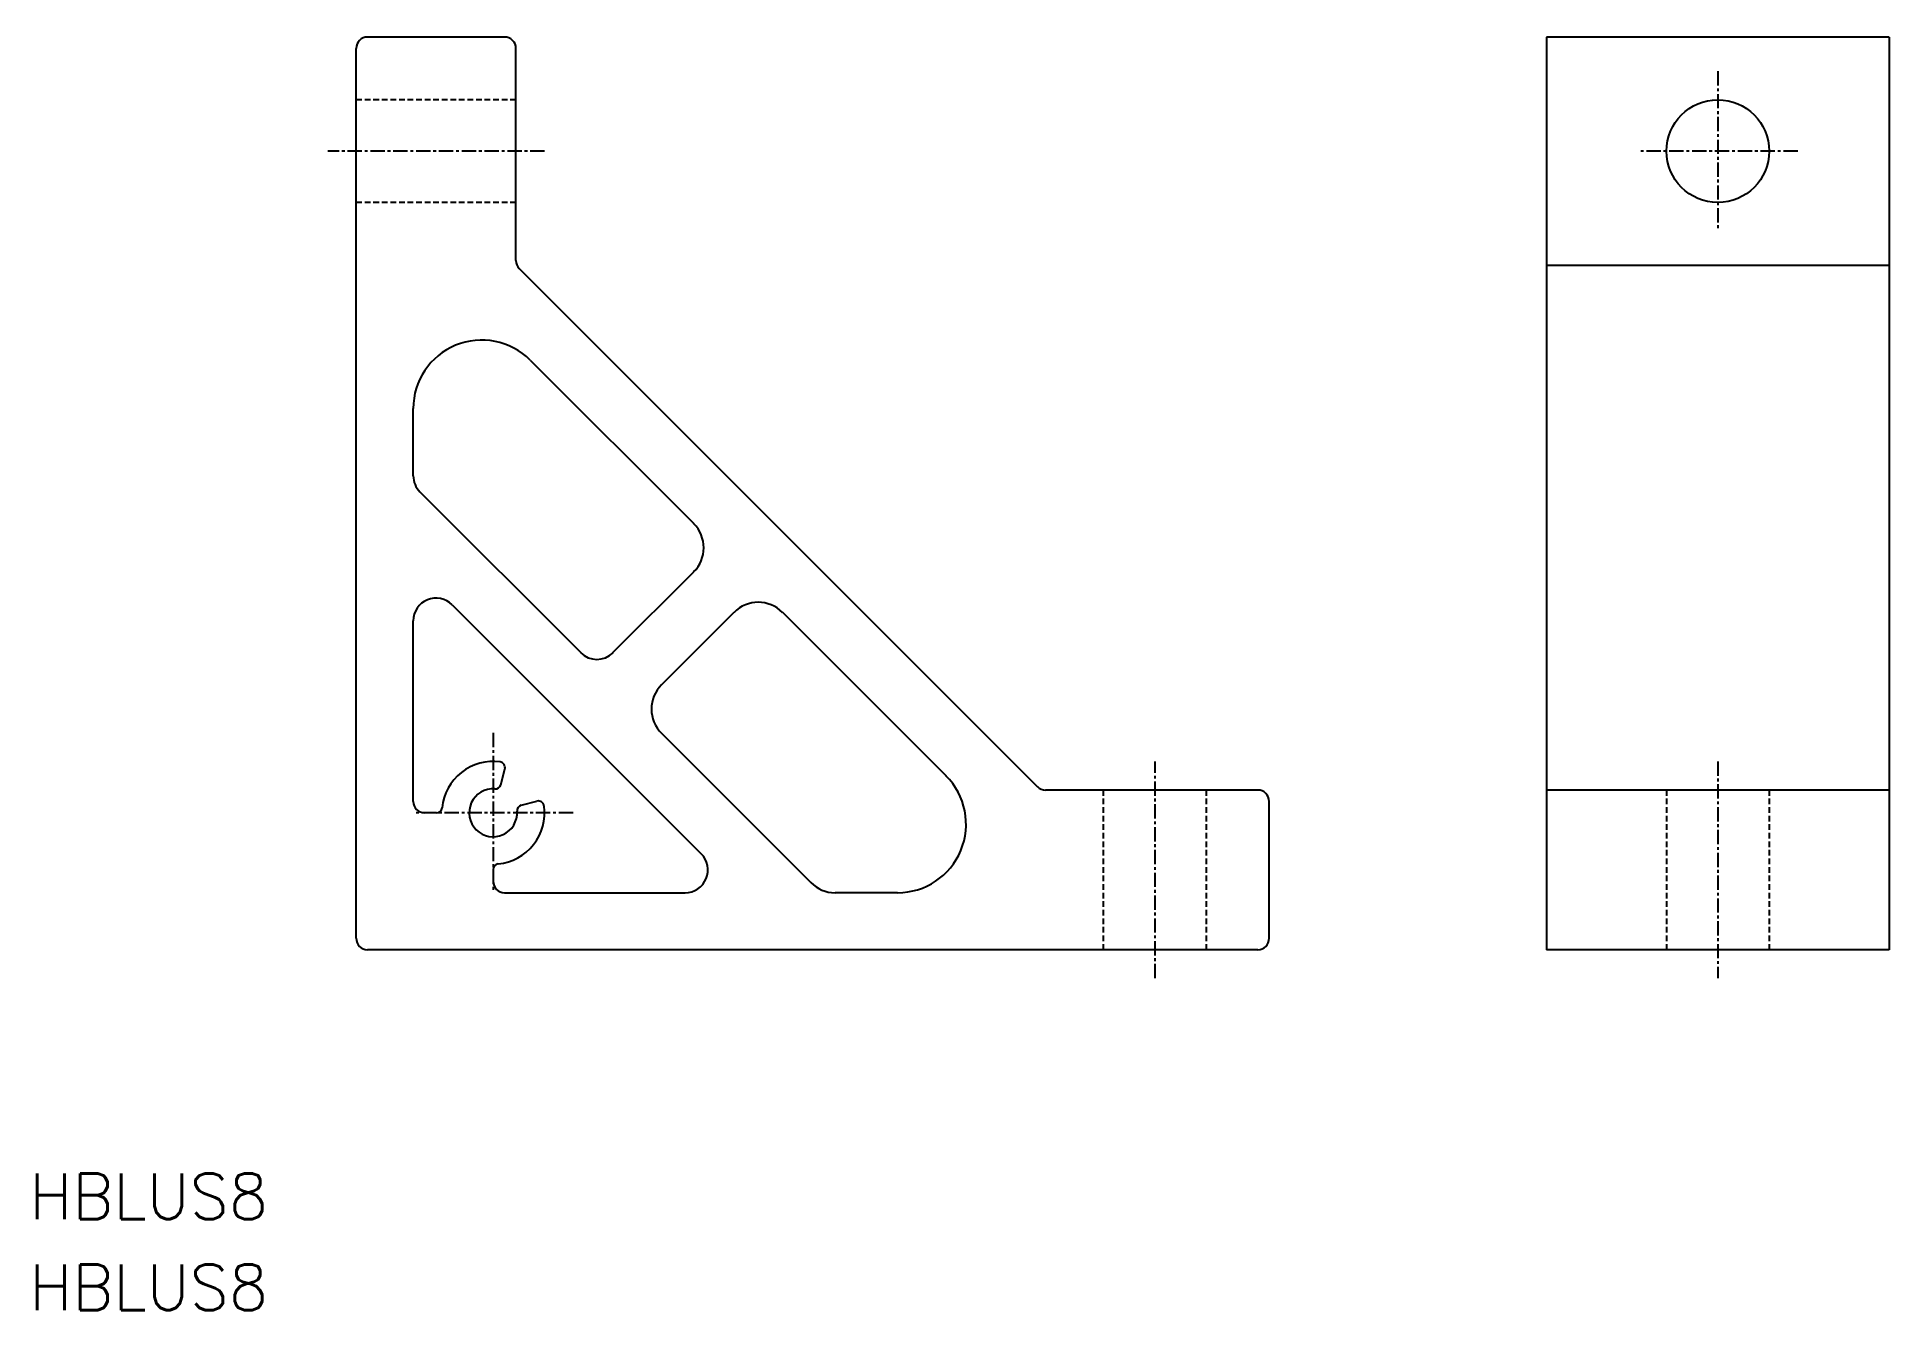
# Model space of a CAD drawing. Extents: x -40 to 122, y -44 to 68.
import ezdxf

# ---------------------------------------------------------------- set-up
doc = ezdxf.new("R2010")
doc.units = 0
doc.linetypes.add('CENTER', pattern=[2, 1.25, -0.25, 0.25, -0.25])
doc.linetypes.add('DASHED', pattern=[0.75, 0.5, -0.25])
doc.layers.get('0').update_dxf_attribs({"linetype": 'CONTINUOUS'})
doc.layers.add('CENTER', color=1, linetype='CENTER')
doc.styles.get("Standard").update_dxf_attribs({"font": 'txt.shx', "bigfont": 'bigfont.shx'})

msp = doc.modelspace()

# ---------------------------------------------------------------- linework, layer by layer
at = {"color": 7, "linetype": 'CONTINUOUS'}
for p, q in [((-12, -11), (-12, 67)), ((1, 68), (-11, 68)), ((2, 48.41), (2, 67)), ((92.32, 68), (92.32, -12)), ((122.32, 68), (92.32, 68)), ((122.32, 68), (122.32, -12)), ((2.29, 47.71), (47.71, 2.29)), ((92.32, 48), (122.32, 48)), ((3.24, 39.69), (17.58, 25.35)), ((-7, 29.54), (-7, 35.44)), ((-6.41, 28.13), (7.68, 14.04)), ((10.5, 14.04), (17.58, 21.11)), ((-3.59, 18.23), (18.23, -3.59)), ((-7, 1), (-7, 16.82)), ((14.75, 11.21), (21.11, 17.58)), ((25.35, 17.58), (39.69, 3.24)), ((14.75, 6.97), (27.84, -6.12)), ((0.66, 2.46), (1.03, 3.83)), ((67, 2), (48.41, 2)), ((122.32, 2), (92.32, 2)), ((-4.97, 0), (-6, 0)), ((2.46, 0.66), (3.83, 1.03)), ((68, -11), (68, 1)), ((0, -4.97), (0, -6)), ((1, -7), (16.82, -7)), ((35.44, -7), (29.96, -7)), ((67, -12), (-11, -12)), ((122.32, -12), (92.32, -12))]:
    msp.add_line(p, q, dxfattribs=at)
at = {"color": 3, "linetype": 'DASHED'}
for p, q in [((2, 62.5), (-12, 62.5)), ((2, 53.5), (-12, 53.5)), ((53.5, -12), (53.5, 2)), ((62.5, -12), (62.5, 2)), ((102.82, 2), (102.82, -12)), ((111.82, 2), (111.82, -12))]:
    msp.add_line(p, q, dxfattribs=at)
at = {"color": 7, "linetype": 'CONTINUOUS'}
msp.add_circle((107.32, 58), 4.5, dxfattribs=at)
for centre, radius, start, end in [((-11, 67), 1, 90, 180), ((1, 67), 1, 0, 90), ((3, 48.41), 1, 180, 225), ((-1, 35.44), 6, 45, 180), ((-5, 29.54), 2, 180, 225), ((15.45, 23.23), 3, 315, 45), ((-5, 16.82), 2, 45, 180), ((23.23, 15.45), 3, 45, 135), ((9.09, 15.45), 2, 225, 315), ((16.87, 9.09), 3, 135, 225), ((0, 0), 4.5, 82.1808, 174.2608), ((0.54, 3.96), 0.5, 345, 82.1807), ((0, 0), 2.1, 86.088, 3.9134), ((0.18, 2.59), 0.5, 266.088, 345), ((35.44, -1), 6, 270, 45), ((48.41, 3), 1, 225, 270), ((67, 1), 1, 0, 90), ((-6, 1), 1, 180, 270), ((-4.97, 0.5), 0.5, 270, 354.2608), ((0, 0), 4.5, 275.7392, 7.8195), ((2.59, 0.18), 0.5, 105, 183.9134), ((3.96, 0.54), 0.5, 7.8195, 105), ((0.5, -4.97), 0.5, 95.7392, 180), ((16.82, -5), 2, 270, 45), ((1, -6), 1, 180, 270), ((29.96, -4), 3, 225, 270), ((-11, -11), 1, 180, 270), ((67, -11), 1, 270, 0)]:
    msp.add_arc(centre, radius, start, end, dxfattribs=at)
at = {"layer": 'CENTER', "color": 1, "linetype": 'CENTER'}
for p, q in [((107.32, 65), (107.32, 51)), ((4.5, 58), (-14.5, 58)), ((114.32, 58), (100.32, 58)), ((0, 7), (0, -7)), ((58, -14.5), (58, 4.5)), ((107.32, 4.5), (107.32, -14.5)), ((7, 0), (-7, 0))]:
    msp.add_line(p, q, dxfattribs=at)

# ---------------------------------------------------------------- texts
at = {"color": 7, "linetype": 'CONTINUOUS'}
for p in [(-40.65, -35.61), (-40.65, -43.58)]:
    msp.add_text('HBLUS8', height=4, dxfattribs=at).set_placement(p)

doc.saveas('drawing.dxf')
